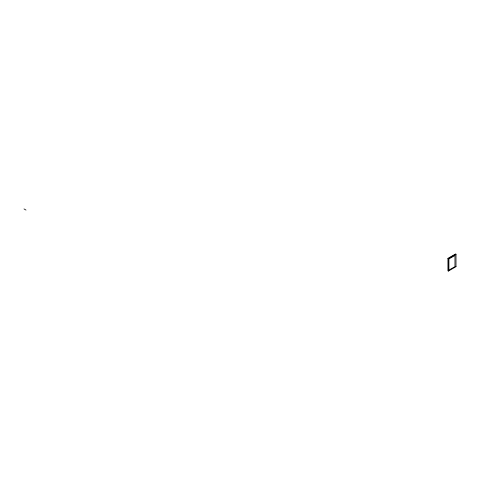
<?xml version="1.0" encoding="UTF-8"?>
<svg xmlns="http://www.w3.org/2000/svg" width="480" height="480" viewBox="0 0 480 480"><rect width="100%" height="100%" fill="white"/><g stroke="black" fill="none" stroke-linecap="round" stroke-linejoin="round"><path stroke-width="0.72" d="M447.936 258.36L455.568 253.956L456 254.202L456 266.676L448.368 271.086L447.936 270.834L447.936 258.36L448.368 258.612L456 254.202M455.568 266.43L456 266.676M24 208.914L26.016 210.078M448.368 258.612L448.368 271.086M454.956 255.474L448.908 258.972L448.908 270.114L454.956 266.622L454.956 255.474"/></g></svg>
